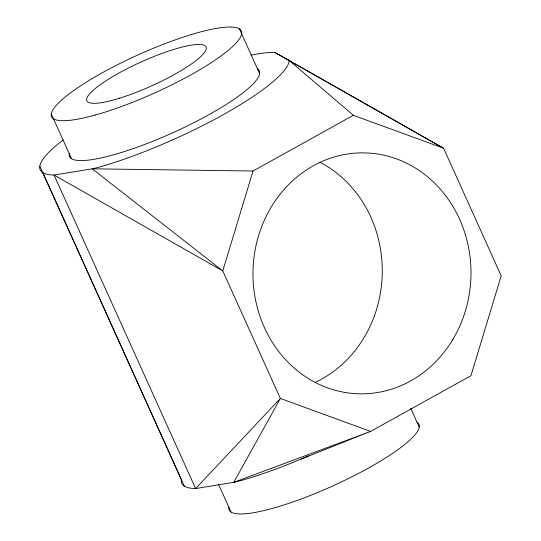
<?xml version="1.0" encoding="UTF-8"?>
<svg xmlns="http://www.w3.org/2000/svg" width="541" height="541" viewBox="0 0 541 541"><rect width="100%" height="100%" fill="white"/><g stroke="black" fill="none" stroke-linecap="round" stroke-linejoin="round"><path stroke-width="0.81" d="M293.959 63.256L443.606 148.275L353.381 115.301L253.019 171.03L222.777 270.906L280.36 398.44L370.592 431.42L470.947 375.691L501.189 275.815L443.606 148.275L274.882 52.423A136.332 27.178 -24.3 0 0 250.956 55.135M301.121 459.059L370.592 431.42L233.773 482.335L195.619 488.577A136.332 27.178 -24.3 0 1 181.37 479.711L39.811 166.182M253.019 171.03L92.213 168.806L54.053 175.047L195.619 488.577L280.36 398.44L233.773 482.335L239.447 481.023A136.332 27.178 -24.3 0 0 308.681 455.82M274.882 52.423L292.492 62.425M353.381 115.301L288.454 59.828L289.131 61.289A136.332 27.178 -24.3 0 1 97.887 167.494L92.213 168.806L222.777 270.906L54.053 175.047A136.332 27.178 -24.3 0 1 63.06 140.045M239.413 28.903L259.68 73.677M410.734 408.347L419.241 427.065M51.26 113.935L71.534 158.709M218.436 484.181L231.088 512.097M42.786 172.62L184.346 486.149M416.962 422.142A104.129 20.761 -24.3 0 1 332.735 485.967A104.129 20.761 -24.3 0 1 228.816 507.174M257.408 68.761A104.129 20.761 -24.3 0 1 173.174 132.579A104.129 20.761 -24.3 0 1 69.255 153.793M320.002 162.273A120.487 109.005 -88.7 0 1 382.25 273.712A120.487 109.005 -88.7 0 1 315.214 382.359M119.378 98.252A65.447 13.052 -24.3 0 0 206.277 47.385A65.447 13.052 -24.3 0 0 113.759 76.004A65.447 13.052 -24.3 0 0 119.378 98.252M95.622 114.935A104.129 20.761 -24.3 0 0 241.685 33.826A104.129 20.761 -24.3 0 0 102.114 72.879A104.129 20.761 -24.3 0 0 95.622 114.935M452.851 339.457A120.487 109.005 -88.7 0 0 368.698 153.069A120.487 109.005 -88.7 0 0 264.4 327.548A120.487 109.005 -88.7 0 0 452.851 339.457"/></g></svg>
